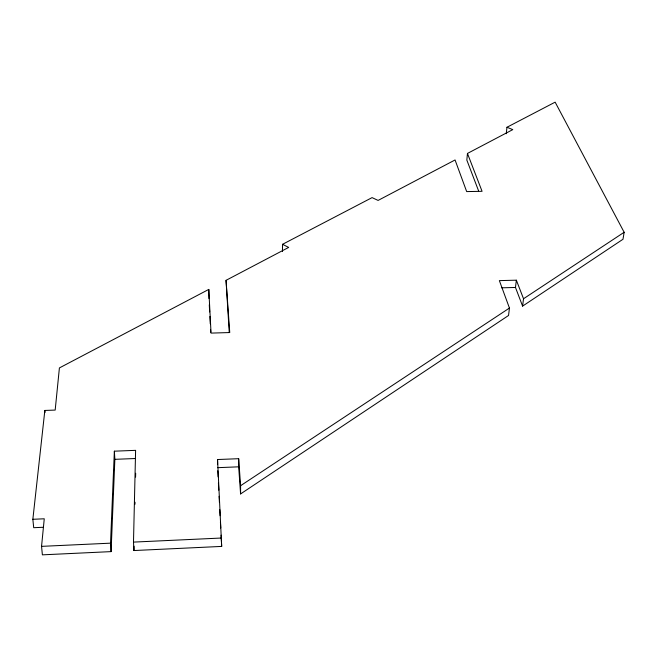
<?xml version="1.0" encoding="UTF-8"?>
<svg xmlns="http://www.w3.org/2000/svg" width="657" height="657" viewBox="0 0 657 657"><rect width="100%" height="100%" fill="white"/><g stroke="black" fill="none" stroke-linecap="round" stroke-linejoin="round"><path stroke-width="0.99" d="M506.251 133.732L506.966 127.269L555.14 102.155L624.15 232.274L622.992 239.263L522.594 306.121L523.53 298.754L516.361 280.186L499.369 280.621L509.446 308.059L508.551 315.475L240.585 493.933L240.585 485.712L238.672 458.693L217.557 459.53L217.607 464.622M282.428 251.491L282.559 244.297L372.076 197.617L378.095 200.418L455.063 159.963L466.675 191.589L482.066 191.31L467.456 153.442L512.788 129.618L506.966 127.269M217.557 459.53L221.68 546.41L133.938 550.541L133.494 542.099L135.605 450.349L114.367 451.178L110.532 543.167L111.074 551.617L42.385 554.845L41.555 546.361L44.257 518.792L32.85 519.293L33.704 527.702L43.51 527.259M133.938 550.541L134.036 546.213M134.981 504.256L135.022 502.227M135.588 477.072L135.679 473.245M111.074 551.617L114.852 459.333L114.367 451.178M467.456 153.442L466.831 160.078L478.534 190.735M32.85 519.293L44.848 410.444L55.18 410.075L59.401 367.928L208.786 289.409L211.037 333.099L229.745 332.549L226.041 280.334L288.661 247.426L282.559 244.297M522.594 306.121L515.474 287.462L516.361 280.186M240.585 485.712L509.446 308.059M523.53 298.754L624.15 232.274M41.555 546.361L110.532 543.167M133.494 542.099L221.606 538.017M114.852 459.333L134.685 458.545M217.639 467.677L238.68 466.823L238.672 458.693M501.71 287.823L515.474 287.462M44.848 410.444L45.029 412.448M229.236 332.458L226.041 280.334M238.68 466.823L240.585 493.933M208.975 298.615L208.786 289.409M209.287 304.782L209.657 311.944M209.887 316.477L210.265 323.811M210.552 329.395L210.7 332.204M217.796 470.741L218.116 476.875M218.428 483.018L218.797 490.171M219.11 496.306L219.422 502.441M219.791 509.602L220.103 515.737M220.423 521.872L220.736 528.006M221.105 535.159L221.68 546.41"/></g></svg>
